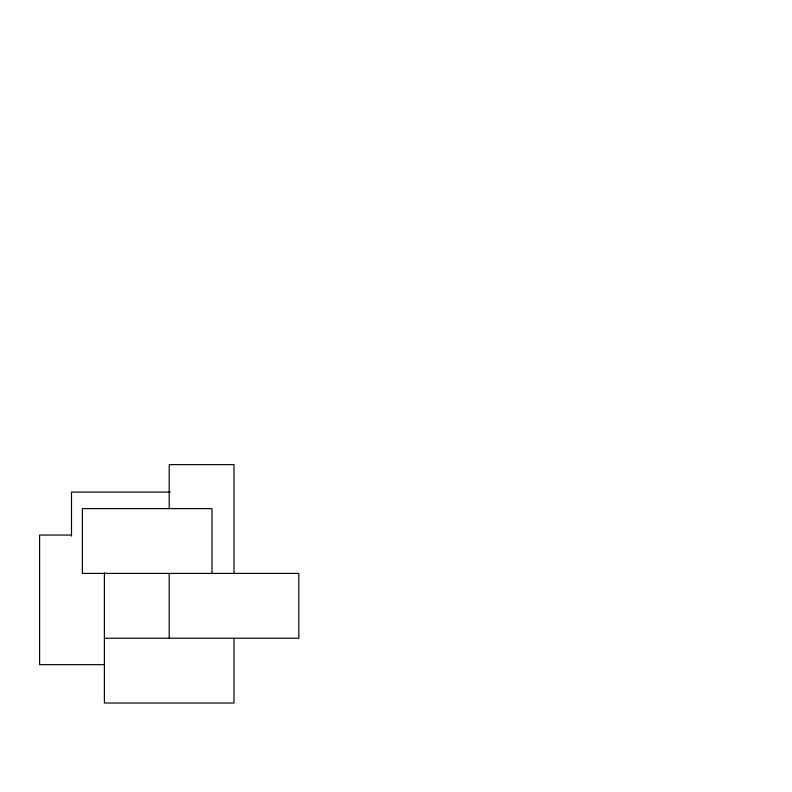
<?xml version="1.0" encoding="UTF-8"?>
<svg xmlns="http://www.w3.org/2000/svg" width="792" height="792" viewBox="0 0 792 792"><rect width="100%" height="100%" fill="white"/><g stroke="black" fill="none" stroke-linecap="round" stroke-linejoin="round"><path stroke-width="1.19" d="M170.24 492.089L71.498 492.089L71.498 536.105M71.498 535.055L39.6 535.055L39.6 664.656L104.395 664.656M104.395 638.213L298.802 638.213L298.802 573.418L82.398 573.418L82.398 508.622L211.999 508.622L211.999 573.418M233.996 573.25L233.996 464.637L169.201 464.637L169.201 508.622M233.996 638.213L233.996 703.019L104.395 703.019L104.395 572.804M169.201 573.418L169.201 638.213"/></g></svg>
